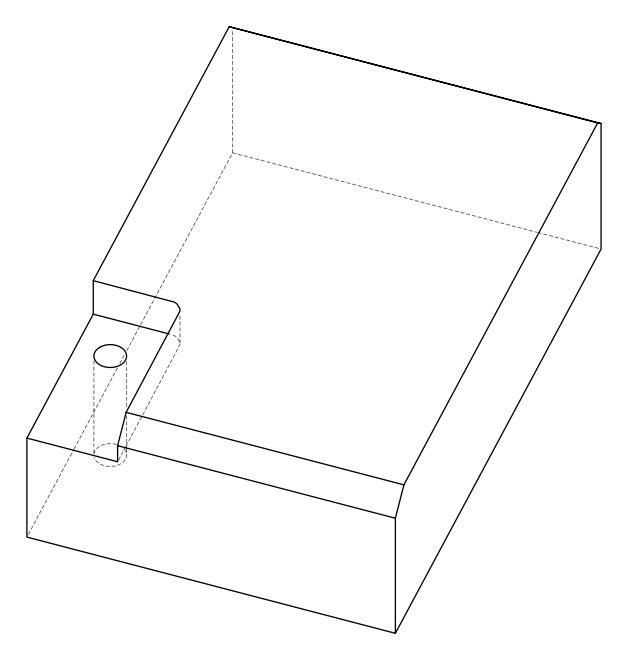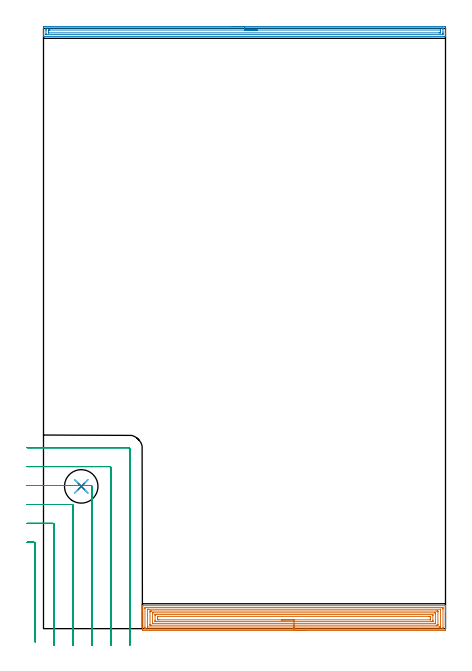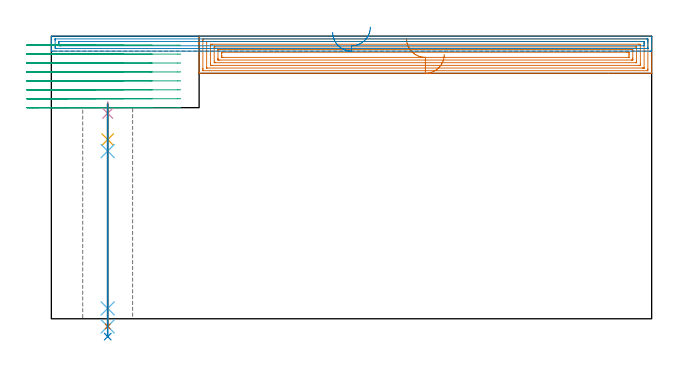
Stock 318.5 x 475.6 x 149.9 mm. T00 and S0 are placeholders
(PLAN: 8 operations, 6 tool changes, 40.4 min)
(1 AREA_MILL | FG_CHAMFER_SURFACE | UGT0205_001 | 13.84 min | 48119 mm3)
(2 AREA_MILL_1 | FG_CHAMFER_SURFACE_1 | UGT0205_001 | 7.86 min | 9932 mm3)
(3 MILL_CORNER_NOTCH_RECTANGULAR | CORNER_NOTCH_RECTANGULAR | UGT0201_094 | Follow Part, ap 5, ae 75% | 17.02 min | 453265 mm3)
(4 SPOT_DRILL | STEP1HOLE | NXT0321_9005460120000 | 0.06 min | 187 mm3)
(5 DRILL_BLIND_HOLE_INTO_CENTER | STEP1HOLE | NXT0301_084 | 0.08 min | 1387 mm3)
(6 GUN_DRILL_THROUGH_HOLE | STEP1HOLE | UGT0307_008 | 0.57 min | 9105 mm3)
(7 DRILL_TO_ENLARGE_THROUGH_HOLE | STEP1HOLE | NXT0301_104 | 0.48 min | 6508 mm3)
(8 DRILL_TO_ENLARGE_THROUGH_HOLE_1 | STEP1HOLE | UGT0301_388 | 0.5 min | 44519 mm3)
(TOOL UGT0205_001 | Chamfer Mill 20 x 3 x 45 deg. | D20 FL50 Z2)
(TOOL UGT0201_094 | End mill 20 mm | D20 FL38 Z4)
(TOOL NXT0321_9005460120000 | NC Spot Drill, 142deg, 12mm, Carbide, Uncoated | D12 PA142 FL30 Z2)
(TOOL NXT0301_084 | Carbide Drill 11.3mm [860.1-1130-034A1-MM 2214] | D11.3 PA140 FL55 Z2)
(TOOL UGT0307_008 | Gun Drill 11 mm | D11 PA130 FL24 Z1)
(TOOL NXT0301_104 | Carbide Drill 14mm [860.1-1400-112A1-MM 2214] | D14 PA140 FL123 Z2)
(TOOL UGT0301_388 | Twist Drill 26.5 mm | D26.5 PA118 FL165 Z2)
(OP 1 AREA_MILL)
G17 G21 G94 G90
T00 M6
G54
G17 G0 G90 X208.45 Y-1.5 S1061 M3
G43 Z159.9 H0
Z140.2
G94 G1 X208.412 Z139.328 F250.
X208.298 Z138.464
X208.109 Z137.612
X207.847 Z136.78
X207.513 Z135.974
X207.11 Z135.2
X206.641 Z134.464
X206.11 Z133.772
X205.521 Z133.129
X204.878 Z132.54
X204.186 Z132.008
X203.45 Z131.54
X202.676 Z131.137
X201.87 Z130.803
X201.038 Z130.541
X200.186 Z130.352
X199.322 Z130.238
X198.45 Z130.2
X78.992 Y-1.499 Z130.201
X78.462 Y-1.494 Z130.203
X78.408 Y-1.491 Z130.206
X78.4 Y-0.967 Z130.73
Y14.117 Z145.812
Y14.714 Z146.411
Y15.005 Z146.702
Y16.779 Z148.474
Y17.361 Z149.06
Y17.667 Z149.366
Y17.851 Z149.55
X78.407 Y18.172 Z149.863
X78.41 Y18.197 Z149.888
X78.546 Y18.2 Z149.9
X318.354
X318.49 Y18.197 Z149.888
X318.493 Y18.172 Z149.863
X318.5 Y17.85 Z149.55
Y17.361 Z149.06
Y16.779 Z148.474
Y14.714 Z146.411
Y14.117 Z145.812
Y13.528 Z145.224
Y-0.967 Z130.73
X318.498 Y-1.267 Z130.43
X318.49 Y-1.492 Z130.205
X318.265 Y-1.499 Z130.199
X295.51 Y-1.5 Z130.2
X198.45
Y-0.086 Z131.614
X80.781
X80.41 Y-0.079 Z131.621
X80.402 Y0.292 Z131.992
X80.4 Y0.808 Z132.508
Y1.181 Z132.881
Y15.892 Z147.592
X80.402 Y16.263 Z147.963
X80.41 Y16.779 Z148.479
X80.775 Y16.786 Z148.486
X316.119
X316.49 Y16.779 Z148.479
X316.498 Y16.408 Z148.108
X316.5 Y15.892 Z147.592
Y15.519 Z147.219
Y0.808 Z132.508
X316.498 Y0.436 Z132.136
X316.49 Y-0.079 Z131.621
X316.125 Y-0.086 Z131.614
X198.45
Y1.328 Z133.028
X82.558 Y1.329 Z133.029
X82.435 Y1.33 Z133.03
X82.415 Y1.332 Z133.032
X82.412 Y1.334 Z133.034
X82.408 Y1.35 Z133.05
X82.403 Y1.434 Z133.134
X82.401 Y1.538 Z133.238
X82.4 Y1.695 Z133.395
X82.401 Y15.161 Z146.861
X82.407 Y15.318 Z147.018
X82.41 Y15.359 Z147.059
X82.423 Y15.365 Z147.065
X82.466 Y15.367 Z147.067
X82.558 Y15.37 Z147.07
X83.081 Y15.371 Z147.071
X83.449 Y15.372 Z147.072
X314.342 Y15.371 Z147.071
X314.465 Y15.37 Z147.07
X314.485 Y15.368 Z147.068
X314.488 Y15.366 Z147.066
X314.492 Y15.349 Z147.049
X314.497 Y15.266 Z146.966
X314.499 Y15.162 Z146.862
X314.5 Y15.005 Z146.705
X314.499 Y1.539 Z133.239
X314.493 Y1.382 Z133.082
X314.49 Y1.341 Z133.041
X314.477 Y1.335 Z133.035
X314.434 Y1.332 Z133.032
X314.342 Y1.33 Z133.03
X313.819 Y1.329 Z133.029
X313.451 Y1.328 Z133.028
X198.45
Y2.743 Z134.443
X85.232
X85.07 Y2.744 Z134.444
X84.47 Y2.75 Z134.45
X84.41 Y2.757 Z134.457
X84.407 Y2.845 Z134.545
X84.403 Y3.034 Z134.734
X84.4 Y3.411 Z135.111
Y13.23 Z144.93
X84.403 Y13.644 Z145.344
X84.407 Y13.851 Z145.551
X84.41 Y13.948 Z145.648
X84.508 Y13.951 Z145.651
X85.232 Y13.956 Z145.656
X85.393 Y13.957 Z145.657
X311.668
X311.83 Y13.956 Z145.656
X312.43 Y13.95 Z145.65
X312.49 Y13.943 Z145.643
X312.493 Y13.855 Z145.555
X312.497 Y13.666 Z145.366
X312.5 Y13.289 Z144.989
Y3.47 Z135.17
X312.497 Y3.056 Z134.756
X312.493 Y2.849 Z134.549
X312.49 Y2.752 Z134.452
X312.392 Y2.749 Z134.449
X311.668 Y2.744 Z134.444
X311.507 Y2.743 Z134.443
X198.45
Y4.157 Z135.857
X87.015
X86.814 Y4.159 Z135.859
X86.421 Y4.164 Z135.864
X86.41 Y4.357 Z136.057
X86.401 Y4.969 Z136.669
X86.4 Y12.068 Z143.768
X86.402 Y12.343 Z144.043
X86.406 Y12.495 Z144.195
X86.409 Y12.528 Z144.228
X86.48 Y12.536 Z144.236
X86.613 Y12.54 Z144.24
X86.814 Y12.543 Z144.243
X309.885
X310.086 Y12.541 Z144.241
X310.479 Y12.536 Z144.236
X310.49 Y12.343 Z144.043
X310.499 Y11.731 Z143.431
X310.5 Y4.632 Z136.332
X310.498 Y4.357 Z136.057
X310.494 Y4.204 Z135.904
X310.491 Y4.172 Z135.872
X310.42 Y4.164 Z135.864
X310.287 Y4.16 Z135.86
X310.086 Y4.157 Z135.857
X198.45
Y5.571 Z137.271
X89.361 Y5.572 Z137.272
X88.798 Y5.575 Z137.275
X88.463 Y5.578 Z137.278
X88.41 Y5.588 Z137.288
X88.404 Y5.636 Z137.336
X88.401 Y6.132 Z137.832
X88.4 Y6.528 Z138.228
X88.401 Y10.568 Z142.268
X88.403 Y10.961 Z142.661
X88.41 Y11.095 Z142.795
X88.419 Y11.123 Z142.823
X88.447 Y11.124 Z142.824
X88.516 Y11.126 Z142.826
X88.798 Y11.128 Z142.828
X89.126 Y11.129 Z142.829
X307.539 Y11.128 Z142.828
X308.102 Y11.125 Z142.825
X308.437 Y11.122 Z142.822
X308.49 Y11.112 Z142.812
X308.496 Y11.064 Z142.764
X308.499 Y10.568 Z142.268
X308.5 Y10.172 Z141.872
Y6.623 Z138.323
X308.499 Y6.132 Z137.832
X308.497 Y5.739 Z137.439
X308.49 Y5.604 Z137.304
X308.481 Y5.577 Z137.277
X308.453 Y5.576 Z137.276
X308.383 Y5.574 Z137.274
X308.102 Y5.572 Z137.272
X307.774 Y5.571 Z137.271
X198.45
Y6.985 Z138.685
X91.472
X90.611 Y6.989 Z138.689
X90.581 Y6.992 Z138.692
X90.41 Y7.019 Z138.719
X90.404 Y7.195 Z138.895
X90.401 Y7.906 Z139.606
X90.4 Y8.086 Z139.786
Y8.974 Z140.674
X90.404 Y9.681 Z141.381
X90.406 Y9.702 Z141.402
X90.408 Y9.708 Z141.408
X90.446 Y9.711 Z141.411
X90.513 Y9.714 Z141.414
X305.427 Y9.715 Z141.415
X306.289 Y9.711 Z141.411
X306.319 Y9.708 Z141.408
X306.49 Y9.681 Z141.381
X306.496 Y9.505 Z141.205
X306.499 Y8.794 Z140.494
X306.5 Y8.614 Z140.314
Y7.726 Z139.426
X306.496 Y7.019 Z138.719
X306.494 Y6.998 Z138.698
X306.492 Y6.992 Z138.692
X306.454 Y6.989 Z138.689
X306.387 Y6.986 Z138.686
X198.45 Y6.985 Z138.685
X197.578 Z138.723
X196.713 Z138.837
X195.862 Z139.026
X195.03 Z139.288
X194.224 Z139.622
X193.45 Z140.025
X192.714 Z140.494
X192.022 Z141.025
X191.379 Z141.614
X190.79 Z142.257
X190.258 Z142.95
X189.79 Z143.685
X189.387 Z144.459
X189.053 Z145.265
X188.791 Z146.097
X188.602 Z146.949
X188.488 Z147.814
X188.45 Z148.685
G0 Z159.9
M5
M2
(OP 2 AREA_MILL_1)
G17 G21 G94 G90
T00 M6
G54
G17 G0 G90 X149.25 Y477.1 S1061 M3
G43 Z159.9 H0
Z152.
G94 G1 X149.288 Z151.128 F250.
X149.402 Z150.264
X149.591 Z149.412
X149.853 Z148.58
X150.187 Z147.774
X150.59 Z147.
X151.058 Z146.264
X151.59 Z145.572
X152.179 Z144.929
X152.822 Z144.34
X153.514 Z143.808
X154.25 Z143.34
X155.024 Z142.937
X155.83 Z142.603
X156.662 Z142.341
X157.513 Z142.152
X158.378 Z142.038
X159.25 Z142.
X317.877 Y477.099 Z142.001
X318.31 Y477.096 Z142.002
X318.49 Y477.092 Z142.006
X318.5 Y476.67 Z142.427
Y472.27 Z146.824
Y471.736 Z147.361
Y471.39 Z147.706
Y470.856 Z148.24
Y470.51 Z148.585
Y469.818 Z149.281
Y469.538 Z149.561
X318.499 Y469.196 Z149.894
X318.324 Y469.2 Z149.9
X0.176
X0.001 Y469.196 Z149.894
X0. Y469.538 Z149.561
Y469.818 Z149.281
Y470.51 Z148.585
Y471.736 Z147.361
Y472.27 Z146.824
Y472.883 Z146.212
Y476.403 Z142.694
X0.003 Y476.67 Z142.427
X0.01 Y477.092 Z142.006
X0.19 Y477.096 Z142.002
X0.623 Y477.1 Z142.
X159.25
Y475.686 Z143.414
X316.197 Y475.685 Z143.415
X316.459 Y475.68 Z143.42
X316.484 Y475.679 Z143.421
X316.49 Y475.663 Z143.437
X316.496 Y475.629 Z143.471
X316.498 Y475.597 Z143.503
X316.5 Y475.386 Z143.714
Y474.91 Z144.19
Y472.746 Z146.354
Y471.867 Z147.233
X316.497 Y471.39 Z147.71
X316.492 Y470.994 Z148.106
X316.474 Y470.621 Z148.479
X316.09 Y470.616 Z148.484
X315.984 Y470.615 Z148.485
X2.303
X2.041 Y470.62 Z148.48
X2.016 Y470.621 Z148.479
X2.01 Y470.637 Z148.463
X2.004 Y470.671 Z148.429
X2.002 Y470.703 Z148.397
X2. Y470.914 Z148.186
Y471.39 Z147.71
Y473.554 Z145.546
Y474.433 Z144.667
X2.003 Y474.91 Z144.19
X2.008 Y475.306 Z143.794
X2.026 Y475.679 Z143.421
X2.41 Y475.684 Z143.416
X2.516 Y475.685 Z143.415
X159.25 Y475.686 Z143.414
Y474.272 Z144.828
X314.303 Y474.271 Z144.829
X314.384 Y474.27 Z144.83
X314.449 Y474.268 Z144.832
X314.484 Y474.265 Z144.835
X314.49 Y474.224 Z144.876
X314.496 Y474.03 Z145.07
X314.5 Y473.836 Z145.264
Y473.15 Z145.95
Y472.956 Z146.144
X314.496 Y472.27 Z146.83
X314.492 Y472.084 Z147.016
X314.478 Y472.035 Z147.065
X314.425 Y472.033 Z147.067
X314.303 Y472.031 Z147.069
X313.654 Y472.029 Z147.071
X313.409
X4.197
X4.116 Y472.03 Z147.07
X4.051 Y472.032 Z147.068
X4.016 Y472.035 Z147.065
X4.01 Y472.077 Z147.023
X4.004 Y472.27 Z146.83
X4. Y472.464 Z146.636
Y473.15 Z145.95
Y473.344 Z145.756
X4.004 Y474.03 Z145.07
X4.008 Y474.216 Z144.884
X4.022 Y474.265 Z144.835
X4.075 Y474.267 Z144.833
X4.197 Y474.269 Z144.831
X4.846 Y474.271 Z144.829
X5.091 Y474.272 Z144.828
X159.25
X160.122 Z144.866
X160.986 Z144.98
X161.838 Z145.169
X162.67 Z145.432
X163.476 Z145.765
X164.25 Z146.168
X164.986 Z146.637
X165.678 Z147.168
X166.321 Z147.757
X166.91 Z148.401
X167.441 Z149.093
X167.91 Z149.828
X168.313 Z150.602
X168.647 Z151.408
X168.909 Z152.24
X169.098 Z153.092
X169.212 Z153.957
X169.25 Z154.828
G0 Z159.9
M5
M2
(OP 3 MILL_CORNER_NOTCH_RECTANGULAR)
G17 G21 G94 G90
T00 M6
G54
G17 G0 G90 X-6.6 Y-10.513 S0 M3
G43 Z159.9 H0
Z145.162
G94 G1 Y-7.513 F250.
Y67.407 F500.
G3 X-7.593 Y68.4 R1.
G1 X-10.
X-13. F250.
G0 Z159.9
X8.4 Y-13.
Z145.162
G1 Y-10.
Y82.406 F500.
G3 X7.406 Y83.4 R1.
G1 X-10.
X-13. F250.
G0 Z159.9
X23.4 Y-13.
Z145.162
G1 Y-10.
Y97.406 F500.
G3 X22.406 Y98.4 R1.
G1 X-10.
X-13. F250.
G0 Z159.9
X38.4 Y-13.
Z145.162
G1 Y-10.
Y112.406 F500.
G3 X37.406 Y113.4 R1.
G1 X-10.
X-13. F250.
G0 Z159.9
X53.4 Y-13.
Z145.162
G1 Y-10.
Y127.405 F500.
G3 X52.405 Y128.4 R1.
G1 X-10.
X-13. F250.
G0 Z159.9
X68.4 Y-13.
Z145.162
G1 Y-10.
Y142.1 F500.
G3 X67.1 Y143.4 R1.3
G1 X-10.
X-13. F250.
G0 Z159.9
X-6.6 Y-10.513
Z140.425
G1 Y-7.513
Y67.407 F500.
G3 X-7.593 Y68.4 R1.
G1 X-10.
X-13. F250.
G0 Z159.9
X8.4 Y-13.
Z140.425
G1 Y-10.
Y82.406 F500.
G3 X7.406 Y83.4 R1.
G1 X-10.
X-13. F250.
G0 Z159.9
X23.4 Y-13.
Z140.425
G1 Y-10.
Y97.406 F500.
G3 X22.406 Y98.4 R1.
G1 X-10.
X-13. F250.
G0 Z159.9
X38.4 Y-13.
Z140.425
G1 Y-10.
Y112.406 F500.
G3 X37.406 Y113.4 R1.
G1 X-10.
X-13. F250.
G0 Z159.9
X53.4 Y-13.
Z140.425
G1 Y-10.
Y127.405 F500.
G3 X52.405 Y128.4 R1.
G1 X-10.
X-13. F250.
G0 Z159.9
X68.4 Y-13.
Z140.425
G1 Y-10.
Y142.1 F500.
G3 X67.1 Y143.4 R1.3
G1 X-10.
X-13. F250.
G0 Z159.9
X-6.6 Y-10.513
Z135.687
G1 Y-7.513
Y67.407 F500.
G3 X-7.593 Y68.4 R1.
G1 X-10.
X-13. F250.
G0 Z159.9
X8.4 Y-13.
Z135.687
G1 Y-10.
Y82.406 F500.
G3 X7.406 Y83.4 R1.
G1 X-10.
X-13. F250.
G0 Z159.9
X23.4 Y-13.
Z135.687
G1 Y-10.
Y97.406 F500.
G3 X22.406 Y98.4 R1.
G1 X-10.
X-13. F250.
G0 Z159.9
X38.4 Y-13.
Z135.687
G1 Y-10.
Y112.406 F500.
G3 X37.406 Y113.4 R1.
G1 X-10.
X-13. F250.
G0 Z159.9
X53.4 Y-13.
Z135.687
G1 Y-10.
Y127.405 F500.
G3 X52.405 Y128.4 R1.
G1 X-10.
X-13. F250.
G0 Z159.9
X68.4 Y-13.
Z135.687
G1 Y-10.
Y142.1 F500.
G3 X67.1 Y143.4 R1.3
G1 X-10.
X-13. F250.
G0 Z159.9
X-6.6 Y-10.513
Z130.95
G1 Y-7.513
Y67.407 F500.
G3 X-7.593 Y68.4 R1.
G1 X-10.
X-13. F250.
G0 Z159.9
X8.4 Y-13.
Z130.95
G1 Y-10.
Y82.406 F500.
G3 X7.406 Y83.4 R1.
G1 X-10.
X-13. F250.
G0 Z159.9
X23.4 Y-13.
Z130.95
G1 Y-10.
Y97.406 F500.
G3 X22.406 Y98.4 R1.
G1 X-10.
X-13. F250.
G0 Z159.9
X38.4 Y-13.
Z130.95
G1 Y-10.
Y112.406 F500.
G3 X37.406 Y113.4 R1.
G1 X-10.
X-13. F250.
G0 Z159.9
X53.4 Y-13.
Z130.95
G1 Y-10.
Y127.405 F500.
G3 X52.405 Y128.4 R1.
G1 X-10.
X-13. F250.
G0 Z159.9
X68.4 Y-13.
Z130.95
G1 Y-10.
Y142.1 F500.
G3 X67.1 Y143.4 R1.3
G1 X-10.
X-13. F250.
G0 Z159.9
X-6.6 Y-10.513
Z126.212
G1 Y-7.513
Y67.407 F500.
G3 X-7.593 Y68.4 R1.
G1 X-10.
X-13. F250.
G0 Z159.9
X8.4 Y-13.
Z126.212
G1 Y-10.
Y82.406 F500.
G3 X7.406 Y83.4 R1.
G1 X-10.
X-13. F250.
G0 Z159.9
X23.4 Y-13.
Z126.212
G1 Y-10.
Y97.406 F500.
G3 X22.406 Y98.4 R1.
G1 X-10.
X-13. F250.
G0 Z159.9
X38.4 Y-13.
Z126.212
G1 Y-10.
Y112.406 F500.
G3 X37.406 Y113.4 R1.
G1 X-10.
X-13. F250.
G0 Z159.9
X53.4 Y-13.
Z126.212
G1 Y-10.
Y127.405 F500.
G3 X52.405 Y128.4 R1.
G1 X-10.
X-13. F250.
G0 Z159.9
X68.4 Y-13.
Z126.212
G1 Y-10.
Y142.1 F500.
G3 X67.1 Y143.4 R1.3
G1 X-10.
X-13. F250.
G0 Z159.9
X-6.6 Y-10.513
Z121.475
G1 Y-7.513
Y67.407 F500.
G3 X-7.593 Y68.4 R1.
G1 X-10.
X-13. F250.
G0 Z159.9
X8.4 Y-13.
Z121.475
G1 Y-10.
Y82.406 F500.
G3 X7.406 Y83.4 R1.
G1 X-10.
X-13. F250.
G0 Z159.9
X23.4 Y-13.
Z121.475
G1 Y-10.
Y97.406 F500.
G3 X22.406 Y98.4 R1.
G1 X-10.
X-13. F250.
G0 Z159.9
X38.4 Y-13.
Z121.475
G1 Y-10.
Y112.406 F500.
G3 X37.406 Y113.4 R1.
G1 X-10.
X-13. F250.
G0 Z159.9
X53.4 Y-13.
Z121.475
G1 Y-10.
Y127.405 F500.
G3 X52.405 Y128.4 R1.
G1 X-10.
X-13. F250.
G0 Z159.9
X68.4 Y-13.
Z121.475
G1 Y-10.
Y142.1 F500.
G3 X67.1 Y143.4 R1.3
G1 X-10.
X-13. F250.
G0 Z159.9
X-6.6 Y-10.513
Z116.737
G1 Y-7.513
Y67.407 F500.
G3 X-7.593 Y68.4 R1.
G1 X-10.
X-13. F250.
G0 Z159.9
X8.4 Y-13.
Z116.737
G1 Y-10.
Y82.406 F500.
G3 X7.406 Y83.4 R1.
G1 X-10.
X-13. F250.
G0 Z159.9
X23.4 Y-13.
Z116.737
G1 Y-10.
Y97.406 F500.
G3 X22.406 Y98.4 R1.
G1 X-10.
X-13. F250.
G0 Z159.9
X38.4 Y-13.
Z116.737
G1 Y-10.
Y112.406 F500.
G3 X37.406 Y113.4 R1.
G1 X-10.
X-13. F250.
G0 Z159.9
X53.4 Y-13.
Z116.737
G1 Y-10.
Y127.405 F500.
G3 X52.405 Y128.4 R1.
G1 X-10.
X-13. F250.
G0 Z159.9
X68.4 Y-13.
Z116.737
G1 Y-10.
Y142.1 F500.
G3 X67.1 Y143.4 R1.3
G1 X-10.
X-13. F250.
G0 Z159.9
X-6.6 Y-10.513
Z112.
G1 Y-7.513
Y67.407 F500.
G3 X-7.593 Y68.4 R1.
G1 X-10.
X-13. F250.
G0 Z159.9
X8.4 Y-13.
Z112.
G1 Y-10.
Y82.406 F500.
G3 X7.406 Y83.4 R1.
G1 X-10.
X-13. F250.
G0 Z159.9
X23.4 Y-13.
Z112.
G1 Y-10.
Y97.406 F500.
G3 X22.406 Y98.4 R1.
G1 X-10.
X-13. F250.
G0 Z159.9
X38.4 Y-13.
Z112.
G1 Y-10.
Y112.406 F500.
G3 X37.406 Y113.4 R1.
G1 X-10.
X-13. F250.
G0 Z159.9
X53.4 Y-13.
Z112.
G1 Y-10.
Y127.405 F500.
G3 X52.405 Y128.4 R1.
G1 X-10.
X-13. F250.
G0 Z159.9
X68.4 Y-13.
Z112.
G1 Y-10.
Y142.1 F500.
G3 X67.1 Y143.4 R1.3
G1 X-10.
X-13. F250.
G0 Z159.9
M5
M2
(OP 4 SPOT_DRILL)
G17 G21 G94 G90
T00 M6
G54
G17 G0 G90 X29.9 Y112.7 S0 M3
G43 Z159.9 H0
G94 G81 G98 Z109. F250. R115.
G80
M5
M2
(OP 5 DRILL_BLIND_HOLE_INTO_CENTER)
G17 G21 G94 G90
T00 M6
G54
G17 G0 G90 X29.9 Y112.7 S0 M3
G43 Z159.9 H1
G94 G81 G98 Z95.05 F250. R114.
G80
M5
M2
(OP 6 GUN_DRILL_THROUGH_HOLE)
G17 G21 G94 G90
T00 M6
G54
G17 G0 G90 X29.9 Y112.7 M8
G43 Z159.9 H0
Z107.249
S716 M3
G94 G1 Z88.987 F125. M26
G4 X.084
Z5.5 F250.
G4 X.084
Z-4.065 F125.
G4 X.084
M5
M9
G0 Z107.249
Z159.9
M2
(OP 7 DRILL_TO_ENLARGE_THROUGH_HOLE)
G17 G21 G94 G90
T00 M6
G54
G17 G0 G90 X29.9 Y112.7 S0 M3
G43 Z159.9 H1
G94 G73 G98 Z-4.048 F250. Q12.894 R114.
G80
M5
M2
(OP 8 DRILL_TO_ENLARGE_THROUGH_HOLE_1)
G17 G21 G94 G90
T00 M6
G54
G17 G0 G90 X29.9 Y112.7 S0 M3
G43 Z159.9 H0
G94 G73 G98 Z-9.461 F250. Q24.292 R114.
G80
M5
M2
